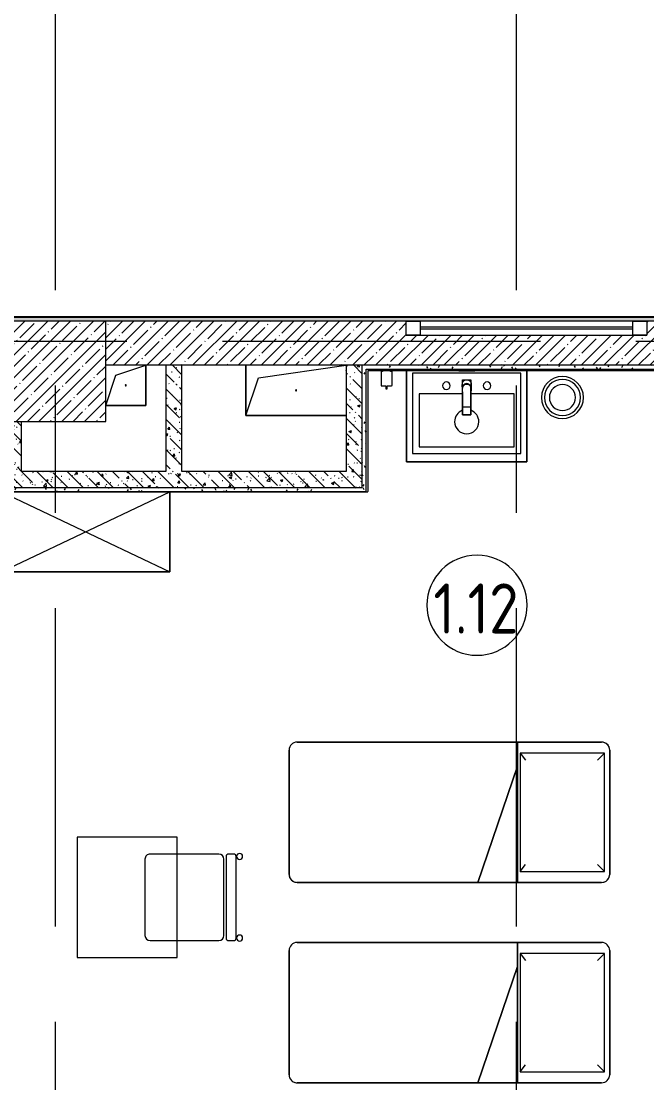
# Model space of a CAD drawing. Header units: millimetres. Extents: x 35881 to 234190, y -8553 to 29063.
# Drawn here: x 51988 to 55110, y 4100 to 9397 of the extents above; entities that cross this region are included whole.
import ezdxf

# ---------------------------------------------------------------- set-up
doc = ezdxf.new("R2010")
doc.units = ezdxf.units.MM
doc.linetypes.add('Осевая', pattern=[3175, 635, -476.25, 1587.5, -476.25])
for name, color, linetype, lineweight in [('0-1', 7, 'Continuous', 9), ('A-AREA-IDEN', 7, 'Continuous', 9), ('A-GENM', 7, 'Continuous', 9), ('A-GLAZ', 7, 'Continuous', 9), ('A-GLAZ-1', 7, 'Continuous', 13), ('I-WALL', 7, 'Continuous', 9), ('P-SANR-FIXT', 7, 'Continuous', 9), ('S-COLS', 7, 'Continuous', 9), ('Оси-2', 7, 'Осевая', 9)]:
    doc.layers.add(name, color=color, linetype=linetype, lineweight=lineweight)
for name, color, linetype, lineweight, true_color in [('A-WALL-1', 7, 'Continuous', 9, 0x3c3c3c), ('A-WALL-FNSH-1', 7, 'Continuous', 9, 0x3c3c3c), ('I-FURN-1', 7, 'Continuous', 9, 0xf0f0f0)]:
    doc.layers.add(name, color=color, linetype=linetype, lineweight=lineweight, true_color=true_color)
doc.styles.add('GOST Common_1', font='GOST_Common.ttf', dxfattribs={"width": 0.9, "height": 250})
pattern_1 = [(135, (0, 0), (-75.43415, -75.43415), [106.68, -17.78, 3.556, -17.78]), (135, (0, 75.39), (-75.43415, -75.43415), []), (50, (0, 0), (127.52922, -11.15758), [13.335, -146.685]), (355, (0, 0), (-24.66966, 133.74002), [10.668, -117.348]), (100.451, (10.63, -0.93), (102.85973, 122.58178), [11.333, -124.663]), (46.184, (0, 35.56), (189.75516, -29.43036), [20.002, -220.027]), (96.636, (15.81, 33.1), (166.1822, 173.1996), [17, -186.995]), (351.184, (0, 35.56), (166.1839, 173.1976), [16.002, -176.022]), (21, (17.78, 26.67), (106.13027, -71.58603), [13.335, -146.685]), (326, (17.78, 26.67), (43.26188, 128.93175), [10.668, -117.348]), (71.451, (26.62, 20.7), (149.39198, 57.34505), [11.333, -124.663]), (37.5, (0, 0), (2.16223, 59.188357), [3.353, -112.573, 3.353, -115.773, -117.792]), (37.5, (0, 0), (2.16223, 59.188357), [-235.052, 3.353, -114.44]), (7.5, (0, 0), (46.77386, 70.12615), [3.353, -64.567, 3.353, -109.906, -44.894]), (7.5, (0, 0), (46.77386, 70.12615), [-181.178, 3.353, -41.542]), (327.5, (-39.65, 0), (94.91367, -4.010093), [3.353, -41.097, 3.353, -135.331, -184.023]), (327.5, (-39.65, 0), (94.91367, -4.010093), [-183.134, 3.353, -180.67]), (317.5, (-57.43, 0), (103.69057, 17.79882), [3.353, -54.432, 3.353, -88.748, -130.683]), (317.5, (-57.43, 0), (103.69057, 17.79882), [-149.885, 3.353, -127.33])]
pattern_2 = [(0, (0, 0), (121.92, 30.48), [10.058, -81.382, 10.058, -81.382, -487.68]), (0, (0, 0), (121.92, 30.48), [-182.88, 10.058, -172.822, 10.058, -81.382, -213.36]), (0, (0, 0), (121.92, 30.48), [-457.2, 10.058, -50.902, 10.058, -142.342]), (120, (45.72, 15.24), (-87.356454, 90.345817), [10.058, -81.382, 10.058, -81.382, -487.68]), (120, (45.72, 15.24), (-87.356454, 90.345817), [-182.88, 10.058, -172.822, 10.058, -81.382, -213.36]), (120, (45.72, 15.24), (-87.356454, 90.345817), [-457.2, 10.058, -50.902, 10.058, -142.342]), (240, (60.96, 76.2), (-34.563546, -120.825817), [10.058, -81.382, 10.058, -81.382, -487.68]), (240, (60.96, 76.2), (-34.563546, -120.825817), [-182.88, 10.058, -172.822, 10.058, -81.382, -213.36]), (240, (60.96, 76.2), (-34.563546, -120.825817), [-457.2, 10.058, -50.902, 10.058, -142.342])]

# ---------------------------------------------------------------- blocks, each defined once
blk = doc.blocks.new('BSC_Колонна _Прямоугольная - 500х500-V3-План размещения напольных электротехнических лючков и розеток 1 этажа в осях 12-23')
at = {"layer": 'S-COLS'}
h = blk.add_hatch(dxfattribs=at)
h.set_pattern_fill('FP_5', color=256, style=0, pattern_type=2)
h.set_pattern_definition([(45, (-52160, -7650), (-57.02463, 57.02463), []), (45, (-52102.975, -7650), (-57.02463, 57.02463), [100.806, -20.161, 3.353, -16.808])])
h.paths.add_polyline_path([(-250, -250), (250, -250), (250, 250), (-250, 250), (-250, -122.8)])
for p, q in [((250, 250), (-250, 250)), ((-250, 250), (-250, -250)), ((250, -250), (250, 250)), ((-250, -250), (250, -250))]:
    blk.add_line(p, q, dxfattribs=at)
blk = doc.blocks.new('GM_Отверстие прямоугольное _в плите_ - Отверстие-21608348-План размещения напольных электротехнических лючков и розеток 1 этажа в осях 12-23')
at = {"layer": 'A-GENM'}
for p, q in [((-250, -125), (-250, 125)), ((-250, 125), (-250, -125)), ((-187.5, 62.5), (250, 125)), ((-250, -125), (-187.5, 62.5)), ((250, -125), (-250, -125)), ((-250, -125), (250, -125))]:
    blk.add_line(p, q, dxfattribs=at)
for start, end in [(360, 180), (180, 360)]:
    blk.add_arc((0, 0), 2.5, start, end, dxfattribs=at)
blk = doc.blocks.new('GM_Отверстие прямоугольное _в плите_ - Отверстие-V58-План размещения напольных электротехнических лючков и розеток 1 этажа в осях 12-23')
at = {"layer": 'A-GENM'}
for p, q in [((-50, 50), (100, 100)), ((100, 100), (100, -100)), ((100, -100), (100, 100)), ((-100, -100), (-50, 50)), ((100, -100), (-100, -100)), ((-100, -100), (100, -100))]:
    blk.add_line(p, q, dxfattribs=at)
for start, end in [(360, 180), (180, 360)]:
    blk.add_arc((0, 0), 2.5, start, end, dxfattribs=at)
blk = doc.blocks.new('Стол базовый прямоугольный - 1_7а-25476368-План размещения напольных электротехнических лючков и розеток 1 этажа в осях 12-23')
at = {"layer": 'I-FURN-1'}
for p, q in [((250, 300), (-250, 300)), ((-250, 300), (-250, -300)), ((250, -300), (250, 300)), ((-250, -300), (250, -300))]:
    blk.add_line(p, q, dxfattribs=at)
blk = doc.blocks.new('Стул Breuer - 1_9а-V97-План размещения напольных электротехнических лючков и розеток 1 этажа в осях 12-23')
at = {"layer": 'I-FURN-1'}
for p, q in [((-215.9, 215.9), (-215.9, 80)), ((190.5, 241.3), (-190.5, 241.3)), ((215.9, 80), (215.9, 215.9)), ((-215.9, 80), (-215.9, -127)), ((215.9, -127), (215.9, 80)), ((-190.5, -152.4), (190.5, -152.4)), ((-215.9, -176.2), (-215.9, -200.8)), ((203.2, -163.5), (-203.2, -163.5)), ((215.9, -200.8), (215.9, -176.2)), ((-203.2, -213.5), (203.2, -213.5))]:
    blk.add_line(p, q, dxfattribs=at)
for centre, radius, start, end in [((-190.5, 215.9), 25.4, 90, 180), ((190.5, 215.9), 25.4, 0, 90), ((-190.5, -127), 25.4, 180, 270), ((190.5, -127), 25.4, 270, 360), ((-203.2, -176.2), 12.7, 90, 180), ((-203.2, -200.8), 12.7, 180, 270), ((203.2, -176.2), 12.7, 360, 90), ((203.2, -200.8), 12.7, 270, 360), ((-203.5, -230.6), 15.1, 360, 180), ((-203.5, -230.6), 15.1, 180, 360), ((203.7, -230.6), 15.1, 360, 180), ((203.7, -230.6), 15.1, 180, 360)]:
    blk.add_arc(centre, radius, start, end, dxfattribs=at)
blk = doc.blocks.new('Bed - Small Sizes - 1_44-V104-План размещения напольных электротехнических лючков и розеток 1 этажа в осях 12-23')
at = {"layer": 'I-FURN-1'}
for p, q in [((287.3, 0), (-332.7, 0)), ((-332.7, 0), (287.3, 0)), ((287.3, 0), (-332.7, 0)), ((-332.7, 0), (287.3, 0)), ((-372.7, -40), (-372.7, -460)), ((-372.7, -460), (-372.7, -40)), ((-372.7, -40), (-372.7, -460)), ((-372.7, -460), (-372.7, -40)), ((-317.5, -26.2), (-282.7, -60)), ((272.5, -26.2), (-317.5, -26.2)), ((-317.5, -26.2), (-317.5, -446.2)), ((272.5, -26.2), (-317.5, -26.2)), ((-317.5, -26.2), (-317.5, -446.2)), ((272.5, -26.2), (237.3, -60)), ((272.5, -446.2), (272.5, -26.2)), ((272.5, -446.2), (272.5, -26.2)), ((327.3, -460), (327.3, -40)), ((327.3, -40), (327.3, -460)), ((327.3, -657.7), (327.3, -40)), ((327.3, -40), (327.3, -657.7)), ((-317.5, -446.2), (-282.7, -420)), ((272.5, -446.2), (237.3, -420)), ((-372.7, -460), (-252.7, -460)), ((-252.7, -460), (-372.7, -460)), ((-372.7, -460), (-372.7, -1560)), ((-372.7, -1560), (-372.7, -460)), ((-372.7, -460), (-252.7, -460)), ((-317.5, -446.2), (272.5, -446.2)), ((-317.5, -446.2), (272.5, -446.2)), ((-252.7, -460), (327.3, -460)), ((327.3, -460), (-252.7, -460)), ((327.3, -460), (-252.7, -460)), ((-252.7, -460), (327.3, -657.7)), ((327.3, -657.7), (-252.7, -460)), ((-252.7, -460), (327.3, -460)), ((-252.7, -460), (327.3, -657.7)), ((-252.7, -460), (327.3, -460)), ((327.3, -657.7), (327.3, -460)), ((327.3, -460), (327.3, -657.7)), ((327.3, -1560), (327.3, -657.7)), ((327.3, -657.7), (327.3, -1560)), ((-332.7, -1600), (287.3, -1600)), ((287.3, -1600), (-332.7, -1600))]:
    blk.add_line(p, q, dxfattribs=at)
for centre, start, end in [((-332.7, -40), 90, 180), ((-332.7, -40), 90, 180), ((287.3, -40), 360, 90), ((287.3, -40), 0, 90), ((-332.7, -40), 90, 180), ((-332.7, -40), 90, 180), ((287.3, -40), 360, 90), ((287.3, -40), 0, 90), ((-332.7, -1560), 180, 270), ((-332.7, -1560), 180, 270), ((287.3, -1560), 270, 0), ((287.3, -1560), 270, 315), ((287.3, -1560), 315, 330), ((287.3, -1560), 330, 345), ((287.3, -1560), 345, 0)]:
    blk.add_arc(centre, 40, start, end, dxfattribs=at)
blk = doc.blocks.new('Bed - Small Sizes - 1_44-V105-План размещения напольных электротехнических лючков и розеток 1 этажа в осях 12-23')
at = {"layer": 'I-FURN-1'}
for p, q in [((287.3, 0), (-332.7, 0)), ((-332.7, 0), (287.3, 0)), ((287.3, 0), (-332.7, 0)), ((-332.7, 0), (287.3, 0)), ((-372.7, -40), (-372.7, -460)), ((-372.7, -460), (-372.7, -40)), ((-372.7, -40), (-372.7, -460)), ((-372.7, -460), (-372.7, -40)), ((-317.5, -26.2), (-282.7, -60)), ((272.5, -26.2), (-317.5, -26.2)), ((-317.5, -26.2), (-317.5, -446.2)), ((272.5, -26.2), (-317.5, -26.2)), ((-317.5, -26.2), (-317.5, -446.2)), ((272.5, -26.2), (237.3, -60)), ((272.5, -446.2), (272.5, -26.2)), ((272.5, -446.2), (272.5, -26.2)), ((327.3, -460), (327.3, -40)), ((327.3, -40), (327.3, -460)), ((327.3, -657.7), (327.3, -40)), ((327.3, -40), (327.3, -657.7)), ((-317.5, -446.2), (-282.7, -420)), ((272.5, -446.2), (237.3, -420)), ((-372.7, -460), (-252.7, -460)), ((-252.7, -460), (-372.7, -460)), ((-372.7, -460), (-372.7, -1560)), ((-372.7, -1560), (-372.7, -460)), ((-372.7, -460), (-252.7, -460)), ((-317.5, -446.2), (272.5, -446.2)), ((-317.5, -446.2), (272.5, -446.2)), ((-252.7, -460), (327.3, -460)), ((327.3, -460), (-252.7, -460)), ((327.3, -460), (-252.7, -460)), ((-252.7, -460), (327.3, -657.7)), ((327.3, -657.7), (-252.7, -460)), ((-252.7, -460), (327.3, -460)), ((-252.7, -460), (327.3, -657.7)), ((-252.7, -460), (327.3, -460)), ((327.3, -657.7), (327.3, -460)), ((327.3, -460), (327.3, -657.7)), ((327.3, -1560), (327.3, -657.7)), ((327.3, -657.7), (327.3, -1560)), ((-332.7, -1600), (287.3, -1600)), ((287.3, -1600), (-332.7, -1600))]:
    blk.add_line(p, q, dxfattribs=at)
for centre, start, end in [((-332.7, -40), 90, 180), ((-332.7, -40), 90, 180), ((287.3, -40), 360, 90), ((287.3, -40), 15, 90), ((-332.7, -40), 90, 180), ((-332.7, -40), 165, 180), ((-332.7, -40), 90, 165), ((287.3, -40), 360, 90), ((287.3, -40), 0, 90), ((287.3, -40), 0, 15), ((-332.7, -1560), 180, 270), ((-332.7, -1560), 180, 270), ((287.3, -1560), 270, 0), ((287.3, -1560), 270, 330), ((287.3, -1560), 330, 345), ((287.3, -1560), 345, 0)]:
    blk.add_arc(centre, 40, start, end, dxfattribs=at)
blk = doc.blocks.new('Шкаф параметрический - 1_34-25540996-План размещения напольных электротехнических лючков и розеток 1 этажа в осях 12-23')
at = {"layer": 'I-FURN-1'}
for p, q in [((0, 0), (840, 400)), ((0, 400), (840, 0)), ((840, 400), (0, 400)), ((0, 400), (0, 0)), ((0, 0), (0, 400)), ((0, 400), (840, 400)), ((840, 0), (840, 400)), ((840, 400), (840, 0)), ((0, 0), (840, 0)), ((840, 0), (0, 0))]:
    blk.add_line(p, q, dxfattribs=at)
blk = doc.blocks.new('Мойка кухонная - Раковина Roca Victoria-N Unik 600х460 мм-V158-План размещения напольных электротехнических лючков и розеток 1 этажа в осях 12-23')
at = {"layer": 'P-SANR-FIXT'}
for p, q in [((270, 0), (-270, 0)), ((-270, 0), (-270, -400)), ((270, -400), (270, 0)), ((-21, -102.3), (-236.6, -102.3)), ((-236.6, -102.3), (-236.6, -366.4)), ((236.1, -102.3), (21, -102.3)), ((236.1, -366.4), (236.1, -102.3)), ((-236.6, -366.4), (236.1, -366.4)), ((-270, -400), (270, -400))]:
    blk.add_line(p, q, dxfattribs=at)
for centre, radius, start, end in [((-101.6, -61.9), 19, 90, 180), ((-101.6, -61.9), 19, 360, 90), ((101.6, -61.9), 19.1, 360, 180), ((-101.6, -61.9), 19, 180, 270), ((-101.6, -61.9), 19.1, 270, 360), ((101.6, -61.9), 19.1, 180, 360), ((0, -241.3), 60.5, 110.4701, 180), ((0, -241.3), 60.5, 360, 69.5199), ((0, -241.3), 60.5, 180, 360)]:
    blk.add_arc(centre, radius, start, end, dxfattribs=at)
blk = doc.blocks.new('TOY_Диспансер мыло - Дозатор Elegance new 11654 019001 хром-30649068-План размещения напольных электротехнических лючков и розеток 1 этажа в осях 12-23')
at = {"layer": 'A-GENM'}
for p, q in [((97.5, 79.7), (97.5, 12)), ((122.2, 81.7), (99.5, 81.7)), ((127.9, 96.6), (122.2, 96.6)), ((122.2, 96.6), (122.2, 81.7)), ((127.9, 81.7), (127.9, 96.6)), ((150.5, 81.7), (127.9, 81.7)), ((152.5, 12), (152.5, 79.7)), ((99.5, 10), (105, 10)), ((105, 10), (105, 7.5)), ((145, 7.5), (145, 10)), ((145, 10), (150.5, 10))]:
    blk.add_line(p, q, dxfattribs=at)
for centre, start, end in [((99.5, 79.7), 90, 180), ((150.5, 79.7), 360, 90), ((99.5, 12), 180, 270), ((150.5, 12), 270, 360)]:
    blk.add_arc(centre, 2, start, end, dxfattribs=at)
blk = doc.blocks.new('сифон - Для раковины-30649538-План размещения напольных электротехнических лючков и розеток 1 этажа в осях 12-23')
at = {"layer": 'P-SANR-FIXT'}
blk.add_line((226.1, -40), (226.1, 40), dxfattribs=at)
blk = doc.blocks.new('смеситель для раковины - Default-30607276-План размещения напольных электротехнических лючков и розеток 1 этажа в осях 12-23')
at = {"layer": '0-1'}
for p, q in [((-20.7, -16.7), (-20.7, -17.2)), ((-20.3, -15.8), (-20.3, -19.4)), ((20.3, -19.4), (20.3, -15.8)), ((20.8, -17.2), (20.8, -16.7)), ((22.8, -2.9), (21.7, -15.4)), ((-21, -151.6), (21, -151.6)), ((-20.3, -111.8), (20.3, -111.8))]:
    blk.add_line(p, q, dxfattribs=at)
at = {"layer": '0-1', "flags": 128}
for points in [[(-21.7, -15.4), (-22.3, -8.3), (-22.8, -2.9)], [(-21, -89.3), (-21, -88.6), (-21, -88.2), (-21, -88), (-21, -88)], [(21, -88.3), (21, -88.3), (21, -88.5), (21, -88.9), (21, -89.1)]]:
    blk.add_lwpolyline(points, dxfattribs=at)
at = {"layer": 'P-SANR-FIXT'}
for p, q in [((-21, -151.6), (-21, 23)), ((-21, 23), (21, 23)), ((21, 23), (21, -151.6)), ((21, -151.6), (-21, -151.6)), ((-20.3, -109.7), (-20.3, -111.8)), ((-20.3, -111.8), (-20.3, -111.8)), ((20.3, -111.8), (20.3, -109.7)), ((20.3, -111.8), (20.3, -111.8))]:
    blk.add_line(p, q, dxfattribs=at)
at = {"layer": 'P-SANR-FIXT', "flags": 128}
for points in [[(21.1, -17.1), (21.5, -12.3), (22, -7.6), (22.4, -2.9), (22.9, 1.8)], [(22.9, 1.8), (22.4, -2.9), (22, -7.6), (21.5, -12.3), (21.1, -17.1)], [(-21, -37.9), (-21, -91), (-21, -144)], [(-20.3, -18.4), (-20.3, -17.1), (-20.3, -15.8)], [(-20.3, -109.7), (-20.3, -60.2), (-20.3, -19.4)], [(20.3, -15.8), (20.3, -17.1), (20.3, -18.4)], [(20.3, -19.4), (20.3, -60.2), (20.3, -109.7)], [(21, -17.1), (21, -16.6), (21, -16.1), (21, -15.6), (21, -15.1)], [(21, -37.9), (21, -32.7), (21, -27.5), (21, -22.3), (21, -17.1)], [(21, -144), (21, -91), (21, -37.9)]]:
    blk.add_lwpolyline(points, dxfattribs=at)
at = {"layer": 'P-SANR-FIXT'}
for centre, major_axis, ratio, start_param, end_param in [((0, -17.2), (20.8, 0), 0.98634, 1.013087, 2.128653), ((-9809.3, -72.1), (9788.3, 0.5), 0.986286, 0.003489, 0.005645), ((0, -17.2), (-20.8, 0), 0.98634, 6.029227, 6.283185), ((0, -17.2), (20.8, 0), 0.98634, 3.141593, 3.222501), ((0, -17.2), (20.8, 0), 0.98634, 2.513274, 2.57608), ((0, -17.2), (20.8, 0), 0.98634, 0.56555, 0.628319), ((0, -17.2), (20.8, 0), 0.98634, 0, 0.254049), ((0, -17.2), (20.8, 0), 0.98634, 6.202274, 6.283185)]:
    blk.add_ellipse(centre, major_axis=major_axis, ratio=ratio, start_param=start_param, end_param=end_param, dxfattribs=at)
for points, knots in [([(-21.7, 7.4), (-21.2, 8.6), (-20.2, 11.1), (-18, 14.3), (-15.3, 17.2), (-12.2, 19.6), (-8.7, 21.4), (-5.4, 22.4), (-2.5, 22.9), (0.8, 23.1), (4.8, 22.7), (8.8, 21.3), (11.6, 19.8), (13.7, 18.4), (15.6, 16.8), (17.8, 14.5), (21.2, 9.7), (22.5, 5.1), (22.9, 1.8)], [0.1111111, 0.1111111, 0.1111111, 0.1111111, 0.1666667, 0.2222222, 0.2777778, 0.3333333, 0.3888889, 0.4444444, 0.4791667, 0.5138889, 0.5833333, 0.6527778, 0.6875, 0.7222222, 0.7569444, 0.7916667, 0.8611111, 1, 1, 1, 1]), ([(-21, -15), (-20.9, -13.9), (-20.5, -11.7), (-19.3, -8.4), (-17.6, -5.5), (-14.7, -1.9), (-10.1, 1.7), (-4.5, 3.5), (0, 3.8), (3.4, 3.6), (6.8, 2.8), (11.1, 0.9), (14.8, -1.9), (17.6, -5.5), (19.3, -8.5), (20.5, -11.7), (20.9, -14), (21, -15.1)], [0, 0, 0, 0, 0.055556, 0.111111, 0.166667, 0.222222, 0.333333, 0.444444, 0.5, 0.555556, 0.611111, 0.666667, 0.777778, 0.833333, 0.888889, 0.944444, 1, 1, 1, 1]), ([(-20.3, -15.8), (-20.3, -13.7), (-19.8, -10.7), (-17.9, -6.9), (-16.3, -4.7), (-14.8, -3.1), (-13, -1.5), (-11.1, -0.2), (-9, 0.8), (-7.3, 1.5), (-5.5, 2), (-3.5, 2.4), (-1.4, 2.7), (1, 2.7), (3.3, 2.5), (5.5, 2), (7.7, 1.3), (9.8, 0.4), (11.7, -0.6), (13.5, -1.9), (15.1, -3.4), (16.9, -5.4), (19.5, -9.5), (20.3, -13.2), (20.3, -15.8)], [0, 0, 0, 0, 0.111111, 0.166667, 0.222222, 0.25, 0.277778, 0.333333, 0.361111, 0.388889, 0.416667, 0.444444, 0.479167, 0.513889, 0.548611, 0.583333, 0.618056, 0.652778, 0.6875, 0.722222, 0.756944, 0.791667, 0.861111, 1, 1, 1, 1]), ([(-20.3, -19.4), (-20.3, -18.2), (-20.2, -15.9), (-19.3, -12.3), (-18, -9.6), (-16.8, -7.5), (-15.7, -6.1), (-14.5, -4.7), (-12.8, -3), (-9.4, -0.5), (-3.7, 1.7), (2.4, 1.7), (7.1, 0.4), (10.9, -1.5), (13.6, -3.7), (15.4, -5.7), (16.5, -7.1), (17.8, -9), (18.9, -11.5), (20, -15), (20.3, -17.7), (20.3, -19.4)], [0, 0, 0, 0, 0.055556, 0.111111, 0.166667, 0.194444, 0.222222, 0.25, 0.277778, 0.333333, 0.444444, 0.555556, 0.611111, 0.666667, 0.75, 0.770833, 0.791667, 0.833333, 0.875, 0.916667, 1, 1, 1, 1]), ([(-22.9, -0.3), (-22.8, -1.4), (-22.6, -3), (-22.4, -5.3), (-22.1, -7.6), (-21.9, -9.3), (-21.6, -11.8), (-21.5, -13.7), (-21.3, -15.4), (-21.2, -16.5), (-21.1, -17.1)], [0, 0, 0, 0, 0.2, 0.3, 0.4, 0.6, 0.7, 0.8, 0.9, 1, 1, 1, 1]), ([(-21.8, -13.9), (-21.9, -12.9), (-22, -10.9), (-22.2, -8.4), (-22.3, -6.9), (-22.4, -5.5), (-22.5, -4.4), (-22.6, -3.8), (-22.6, -3.6)], [0, 0, 0, 0, 0.125, 0.25, 0.375, 0.5, 0.625, 0.6821513, 0.6821513, 0.6821513, 0.6821513]), ([(-21, -88.1), (-21, -84.5), (-21, -78.9), (-21.1, -72.5), (-21.1, -68.8), (-21.1, -66.1), (-21.1, -63.2), (-21.1, -59.3), (-21.1, -54.3), (-21.2, -48.8), (-21.2, -44.2), (-21.2, -41), (-21.3, -38.7), (-21.3, -37), (-21.3, -35.6), (-21.3, -34.5), (-21.3, -33.4), (-21.4, -31.8), (-21.4, -30), (-21.4, -27.9), (-21.5, -25.2), (-21.5, -22.1), (-21.6, -18.9), (-21.7, -16.1), (-21.8, -14.6), (-21.8, -13.9)], [0, 0, 0, 0, 0.083333, 0.125, 0.145833, 0.166667, 0.1875, 0.208333, 0.25, 0.291667, 0.333333, 0.375, 0.416667, 0.458333, 0.479167, 0.5, 0.520833, 0.541667, 0.583333, 0.625, 0.666667, 0.75, 0.833333, 0.916667, 1, 1, 1, 1]), ([(21.8, -13.9), (21.8, -14.6), (21.7, -16.1), (21.6, -18.9), (21.5, -22.1), (21.5, -25.2), (21.4, -27.9), (21.4, -30), (21.4, -31.8), (21.3, -33.4), (21.3, -34.5), (21.3, -35.6), (21.3, -37), (21.3, -38.7), (21.3, -41), (21.2, -44.2), (21.2, -48.8), (21.2, -54.3), (21.1, -59.3), (21.1, -63.2), (21.1, -66.1), (21.1, -68.8), (21.1, -72.5), (21, -78.9), (21, -84.5), (21, -88.1)], [0, 0, 0, 0, 0.083333, 0.166667, 0.25, 0.333333, 0.375, 0.416667, 0.458333, 0.479167, 0.5, 0.520833, 0.541667, 0.583333, 0.625, 0.666667, 0.708333, 0.75, 0.791667, 0.8125, 0.833333, 0.854167, 0.875, 0.916667, 1, 1, 1, 1]), ([(22.9, -0.3), (22.9, -0.4), (22.9, -0.8), (22.8, -1.5), (22.7, -2.4), (22.6, -3.4), (22.5, -4.5), (22.4, -5.5), (22.2, -6.9), (22, -8.7), (21.8, -10.8), (21.6, -12.5), (21.4, -13.9), (21.3, -15), (21.2, -16), (21.1, -16.7), (21.1, -17.1)], [0, 0, 0, 0, 0.03125, 0.0625, 0.125, 0.1875, 0.25, 0.3125, 0.375, 0.5, 0.625, 0.75, 0.8125, 0.875, 0.9375, 1, 1, 1, 1]), ([(21.8, -13.9), (21.8, -15.1), (21.7, -16.8), (21.3, -18.6), (21.1, -19.2)], [0, 0, 0, 0, 0.1111111, 0.1793104, 0.1793104, 0.1793104, 0.1793104]), ([(22.9, -0.3), (22.9, -0.8), (22.8, -2), (22.6, -3.7), (22.4, -5.2), (22.3, -6.4), (22.2, -7.3), (22.2, -8.4), (22, -10), (21.9, -11.9), (21.8, -13.3), (21.8, -13.9)], [0, 0, 0, 0, 0.166667, 0.333333, 0.5, 0.583333, 0.666667, 0.75, 0.833333, 0.916667, 1, 1, 1, 1]), ([(-21, -144), (-21, -144.4), (-21, -145.2), (-21, -146.9), (-21, -148.7), (-21, -150.5), (-21, -151.5), (-21, -151.7), (-21, -151.6)], [0, 0, 0, 0, 0.0555556, 0.1111111, 0.2222222, 0.3333333, 0.4444444, 0.5555556, 0.5555556, 0.5555556, 0.5555556]), ([(21, -151.6), (21, -151.7), (21, -151.5), (21, -150.5), (21, -148.7), (21, -146.9), (21, -145.2), (21, -144.4), (21, -144)], [0.4444444, 0.4444444, 0.4444444, 0.4444444, 0.5555556, 0.6666667, 0.7777778, 0.8888889, 0.9444444, 1, 1, 1, 1])]:
    blk.add_open_spline(points, degree=3, knots=knots, dxfattribs=at)
for points in [[(22.9, 0.8), (22.9, 0.4), (22.9, 0.1), (22.9, -0.3)], [(-22.5, -5.4), (-22.8, -3.7), (-23, -2), (-22.9, -0.3)], [(-21.1, -19.2), (-21.5, -17.5), (-21.8, -15.7), (-21.8, -13.9)], [(-21, -15), (-21, -15.3), (-21.1, -16), (-21.1, -16.7), (-21.1, -17.1)], [(21, -15.1), (21, -15.4), (21.1, -16.1), (21.1, -16.7), (21.1, -17.1)], [(21.1, -17.1), (21.1, -18.8), (21.1, -22.3), (21.1, -27.5), (21, -32.7), (21, -36.1), (21, -37.9)], [(21.1, -17.1), (21.2, -15.7), (21.5, -12.9), (22, -8.7), (22.5, -4.5), (22.8, -1.7), (22.9, -0.3)], [(22.9, -0.3), (23, -2.6), (22.7, -4.8), (22.1, -7)]]:
    blk.add_open_spline(points, degree=3, dxfattribs=at)
blk = doc.blocks.new('мусорная корзина - Round_ Metal-30590745-План размещения напольных электротехнических лючков и розеток 1 этажа в осях 12-23')
at = {"layer": 'P-SANR-FIXT'}
for radius, start, end in [(105, 0, 180), (90, 360, 180), (65, 0, 180), (105, 180, 360), (90, 180, 360), (65, 180, 360)]:
    blk.add_arc((0, 0), radius, start, end, dxfattribs=at)
blk = doc.blocks.new('120_Окно_СКБ_1Ст - 120_Окно_СКБ_1Ст 400х1200 EI30-24228621-План размещения напольных электротехнических лючков и розеток 1 этажа в осях 12-23')
at = {"layer": 'A-GLAZ'}
for p, q in [((600, 110), (-600, 110)), ((530, 80), (-530, 80)), ((530, 70), (-530, 70)), ((-600, 40), (600, 40))]:
    blk.add_line(p, q, dxfattribs=at)
at = {"layer": 'A-GLAZ-1'}
for p, q in [((-600, 40), (-600, 110)), ((-600, 110), (-530, 110)), ((-530, 110), (-530, 40)), ((530, 40), (530, 110)), ((530, 110), (600, 110)), ((600, 110), (600, 40)), ((-530, 40), (-600, 40)), ((600, 40), (530, 40))]:
    blk.add_line(p, q, dxfattribs=at)
blk = doc.blocks.new('Марка_Помещения - Номер-25198446-План размещения напольных электротехнических лючков и розеток 1 этажа в осях 12-23')
at = {"layer": 'A-AREA-IDEN'}
for start, end in [(360, 180), (180, 360)]:
    blk.add_arc((0, 0), 2.5, start, end, dxfattribs=at)

msp = doc.modelspace()

# ---------------------------------------------------------------- hatches: boundary and pattern name
at = {"layer": 'I-WALL'}
h = msp.add_hatch(dxfattribs=at)
h.set_pattern_fill('FP_58', color=256, style=0, pattern_type=2)
h.set_pattern_definition(pattern_2)
h.paths.add_polyline_path([(75358.8, 7900), (75460, 7900), (75459, 7920), (73730, 7920), (73730, 7900), (74631.4, 7900)])
h.paths.add_polyline_path([(72280, 7900), (72280, 7920), (71660, 7920), (71660, 7900), (71721.8, 7900)])
h.paths.add_polyline_path([(70710, 7900), (70710, 7920), (69360, 7920), (69360, 7900), (70630.7, 7900)])
h.paths.add_polyline_path([(68260, 7900), (68260, 7920), (66860, 7920), (66860, 7900), (67357.5, 7900)])
h.paths.add_polyline_path([(65910, 7900), (65910, 7920), (60610, 7920), (60610, 7900), (65902.7, 7900)])
h.paths.add_polyline_path([(58110, 7900), (58110, 7920), (50710, 7920), (50710, 7900), (56910, 7900)])
h.paths.add_polyline_path([(48210, 7900), (48210, 7920), (41840, 7920), (41840, 7900), (47910, 7900)])
h.paths.add_polyline_path([(39340, 7900), (39340, 7920), (38760, 7920), (38760, 7900), (39040, 7900)])
h = msp.add_hatch(dxfattribs=at)
h.set_pattern_fill('FP_1', color=256, style=0, pattern_type=2)
h.set_pattern_definition([(45, (0, 0), (-57.02463, 57.02463), []), (45, (57.025, 0), (-57.02463, 57.02463), [100.806, -20.161, 3.353, -16.808])])
h.paths.add_polyline_path([(56410, 7680), (56410, 7900), (55110, 7900), (55110, 7830), (53910, 7830), (53910, 7900), (52410, 7900), (52410, 7680), (55719.2, 7680)])
h = msp.add_hatch(dxfattribs=at)
h.set_pattern_fill('FP_22', color=256, style=0, pattern_type=2)
h.set_pattern_definition(pattern_1)
h.paths.add_polyline_path([(52790, 7150), (52790, 7680), (52710, 7680), (52710, 7150)])
h = msp.add_hatch(dxfattribs=at)
h.set_pattern_fill('FP_22', color=256, style=0, pattern_type=2)
h.set_pattern_definition(pattern_1)
h.paths.add_polyline_path([(53690, 7150), (53690, 7680), (53610, 7680), (53610, 7150)])
h = msp.add_hatch(dxfattribs=at)
h.set_pattern_fill('FP_58', color=256, style=0, pattern_type=2)
h.set_pattern_definition(pattern_2)
h.paths.add_polyline_path([(53690, 7070), (53710, 7070), (53710, 7680), (53690, 7680), (53690, 7527.2)])
h = msp.add_hatch(dxfattribs=at)
h.set_pattern_fill('FP_58', color=256, style=0, pattern_type=2)
h.set_pattern_definition(pattern_2)
h.paths.add_polyline_path([(55310, 7660), (55330, 7660), (55330, 7680), (53710, 7680), (53710, 7660), (55302, 7660)])
h = msp.add_hatch(dxfattribs=at)
h.set_pattern_fill('FP_22', color=256, style=0, pattern_type=2)
h.set_pattern_definition(pattern_1)
h.paths.add_polyline_path([(51990, 7070), (51990, 7400), (51910, 7400), (51910, 7070)])
h = msp.add_hatch(dxfattribs=at)
h.set_pattern_fill('FP_22', color=256, style=0, pattern_type=2)
h.set_pattern_definition(pattern_1)
h.paths.add_polyline_path([(53690, 7070), (53690, 7150), (51990, 7150), (51990, 7070), (53537.1, 7070)])
h = msp.add_hatch(dxfattribs=at)
h.set_pattern_fill('FP_58', color=256, style=0, pattern_type=2)
h.set_pattern_definition(pattern_2)
h.paths.add_polyline_path([(53710, 7050), (53710, 7070), (51910, 7070), (51910, 7050), (53537.1, 7050)])

# ---------------------------------------------------------------- linework, layer by layer
at = {"layer": 'A-WALL-1'}
for p, q in [((53910, 7900), (52410, 7900)), ((56410, 7900), (55110, 7900)), ((56410, 7680), (52410, 7680)), ((52710, 7680), (52710, 7150)), ((52790, 7150), (52790, 7680)), ((53610, 7680), (53610, 7150)), ((53690, 7070), (53690, 7680)), ((51990, 7150), (51990, 7400)), ((52710, 7150), (51990, 7150)), ((53610, 7150), (52790, 7150)), ((51890, 7050), (53710, 7050)), ((51910, 7070), (53690, 7070))]:
    msp.add_line(p, q, dxfattribs=at)
at = {"layer": 'A-WALL-FNSH-1'}
for p, q in [((65910, 7921), (38761, 7921)), ((39340, 7920), (65910, 7920)), ((51889, 7049), (53718, 7049)), ((53718, 7049), (53718, 7050))]:
    msp.add_line(p, q, dxfattribs=at)
at = {"layer": 'I-FURN-1'}
for p, q in [((53911.5, 7652), (53911.5, 7199)), ((53911.5, 7199), (53911.5, 7652)), ((54511.5, 7199), (54511.5, 7652)), ((54511.5, 7652), (54511.5, 7199)), ((53911.5, 7199), (54511.5, 7199)), ((54511.5, 7199), (53911.5, 7199))]:
    msp.add_line(p, q, dxfattribs=at)
at = {"layer": 'I-WALL'}
for p, q in [((53710, 7660), (55310, 7660)), ((53710, 7050), (53710, 7660)), ((55302, 7652), (53718, 7652)), ((53718, 7652), (53718, 7050)), ((53710, 7050), (53711, 7050))]:
    msp.add_line(p, q, dxfattribs=at)
at = {"layer": 'Оси-2'}
for p, q in [((52160, 593.7), (52160, 24898.1)), ((54460, 593.7), (54460, 24898.1)), ((39180.8, 7800), (82200, 7800))]:
    msp.add_line(p, q, dxfattribs=at)

# ---------------------------------------------------------------- block references
at = {"layer": 'A-AREA-IDEN', "xscale": 99.99999999999993, "yscale": 99.99999999999993, "zscale": 99.99999999999993}
msp.add_blockref('Марка_Помещения - Номер-25198446-План размещения напольных электротехнических лючков и розеток 1 этажа в осях 12-23', (54263.1, 6482.9), dxfattribs=at)
at = {"layer": 'A-GENM'}
for name, p in [('GM_Отверстие прямоугольное _в плите_ - Отверстие-V58-План размещения напольных электротехнических лючков и розеток 1 этажа в осях 12-23', (52510, 7580)), ('GM_Отверстие прямоугольное _в плите_ - Отверстие-21608348-План размещения напольных электротехнических лючков и розеток 1 этажа в осях 12-23', (53360, 7555))]:
    msp.add_blockref(name, p, dxfattribs=at)
at = {"layer": 'A-GLAZ'}
msp.add_blockref('120_Окно_СКБ_1Ст - 120_Окно_СКБ_1Ст 400х1200 EI30-24228621-План размещения напольных электротехнических лючков и розеток 1 этажа в осях 12-23', (54510, 7790), dxfattribs=at)
at = {"layer": 'I-FURN-1'}
for name, p in [('Шкаф параметрический - 1_34-25540996-План размещения напольных электротехнических лючков и розеток 1 этажа в осях 12-23', (51890, 6649.3)), ('Стол базовый прямоугольный - 1_7а-25476368-План размещения напольных электротехнических лючков и розеток 1 этажа в осях 12-23', (52517.3, 5025.5))]:
    msp.add_blockref(name, p, dxfattribs=at)
for name, p, rotation in [('Bed - Small Sizes - 1_44-V105-План размещения напольных электротехнических лючков и розеток 1 этажа в осях 12-23', (54924.9, 5427.2), 270.0000000000002), ('Стул Breuer - 1_9а-V97-План размещения напольных электротехнических лючков и розеток 1 этажа в осях 12-23', (52847.3, 5025.5), 89.99999999999959), ('Bed - Small Sizes - 1_44-V104-План размещения напольных электротехнических лючков и розеток 1 этажа в осях 12-23', (54924.9, 4427.4), 270.0000000000002)]:
    msp.add_blockref(name, p, dxfattribs=dict(at, rotation=rotation))
at = {"layer": 'P-SANR-FIXT'}
for name, p, rotation in [('TOY_Диспансер мыло - Дозатор Elegance new 11654 019001 хром-30649068-План размещения напольных электротехнических лючков и розеток 1 этажа в осях 12-23', (53936.3, 7659.5), 180), ('сифон - Для раковины-30649538-План размещения напольных электротехнических лючков и розеток 1 этажа в осях 12-23', (54211.5, 7425), 89.99999999999972)]:
    msp.add_blockref(name, p, dxfattribs=dict(at, rotation=rotation))
for name, p in [('Мойка кухонная - Раковина Roca Victoria-N Unik 600х460 мм-V158-План размещения напольных электротехнических лючков и розеток 1 этажа в осях 12-23', (54211.5, 7640)), ('смеситель для раковины - Default-30607276-План размещения напольных электротехнических лючков и розеток 1 этажа в осях 12-23', (54211.5, 7585)), ('мусорная корзина - Round_ Metal-30590745-План размещения напольных электротехнических лючков и розеток 1 этажа в осях 12-23', (54689, 7519))]:
    msp.add_blockref(name, p, dxfattribs=at)
at = {"layer": 'S-COLS'}
msp.add_blockref('BSC_Колонна _Прямоугольная - 500х500-V3-План размещения напольных электротехнических лючков и розеток 1 этажа в осях 12-23', (52160, 7650), dxfattribs=at)

# ---------------------------------------------------------------- texts
at = {"layer": 'A-AREA-IDEN', "insert": (54045.1, 6591.5), "char_height": 250, "width": 548.354, "attachment_point": 1, "style": 'GOST Common_1'}
msp.add_mtext('1.12', dxfattribs=at)

doc.saveas('drawing.dxf')
